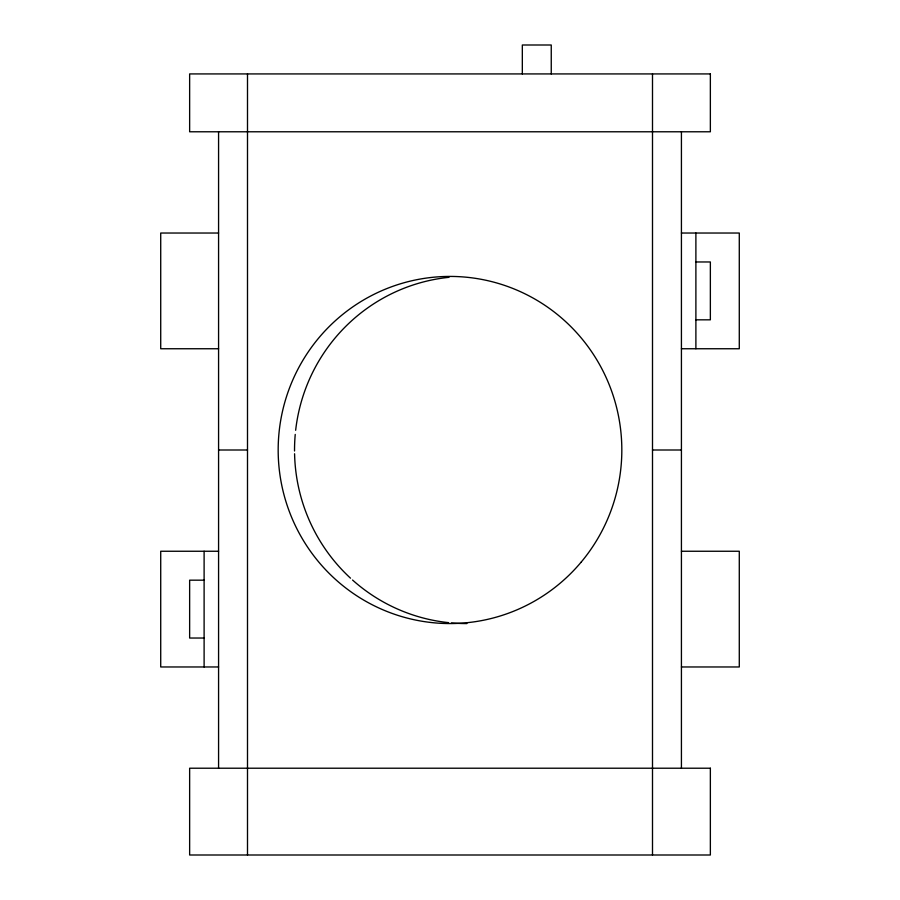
<?xml version="1.0" encoding="UTF-8"?>
<svg xmlns="http://www.w3.org/2000/svg" width="900" height="900" viewBox="0 0 900 900"><rect width="100%" height="100%" fill="white"/><g stroke="black" fill="none" stroke-linecap="round" stroke-linejoin="round"><path stroke-width="1.35" d="M218.576 233.032L160.718 233.032L160.718 348.75L218.576 348.75M681.424 233.032L739.283 233.032L739.283 348.75L681.424 348.75M695.891 261.968L710.359 261.968L710.359 319.826L695.891 319.826M218.576 450L247.5 450M652.5 450L681.424 450M218.576 551.25L160.718 551.25L160.718 666.967L218.576 666.967M681.424 551.25L739.283 551.25L739.283 666.967L681.424 666.967M204.109 580.174L189.641 580.174L189.641 638.033L204.109 638.033M695.891 233.032L695.891 348.75M681.424 131.782L681.424 768.217M652.5 73.924L652.5 855M551.25 73.924L551.25 45L522.326 45L522.326 73.924M247.5 73.924L247.5 855M218.576 131.782L218.576 768.217M204.109 551.25L204.109 666.967M466.931 623.565A173.576 171.833 -90 0 1 451.406 622.913M448.594 622.643A173.576 171.833 -90 0 1 352.53 580.016M350.505 578.183A173.576 171.833 -90 0 1 294.581 453.757M294.536 451.001A173.576 171.833 -90 0 1 295.234 434.419M295.65 430.29A173.576 171.833 -90 0 1 449.032 277.312M710.359 73.924L189.641 73.924L189.641 131.782L710.359 131.782L710.359 73.924M710.359 768.217L189.641 768.217L189.641 855L710.359 855L710.359 768.217M581.355 561.892A173.576 171.833 -90 0 0 480.251 279.135A173.576 171.833 -90 0 0 288.394 508.973A173.576 171.833 -90 0 0 581.355 561.892"/></g></svg>
